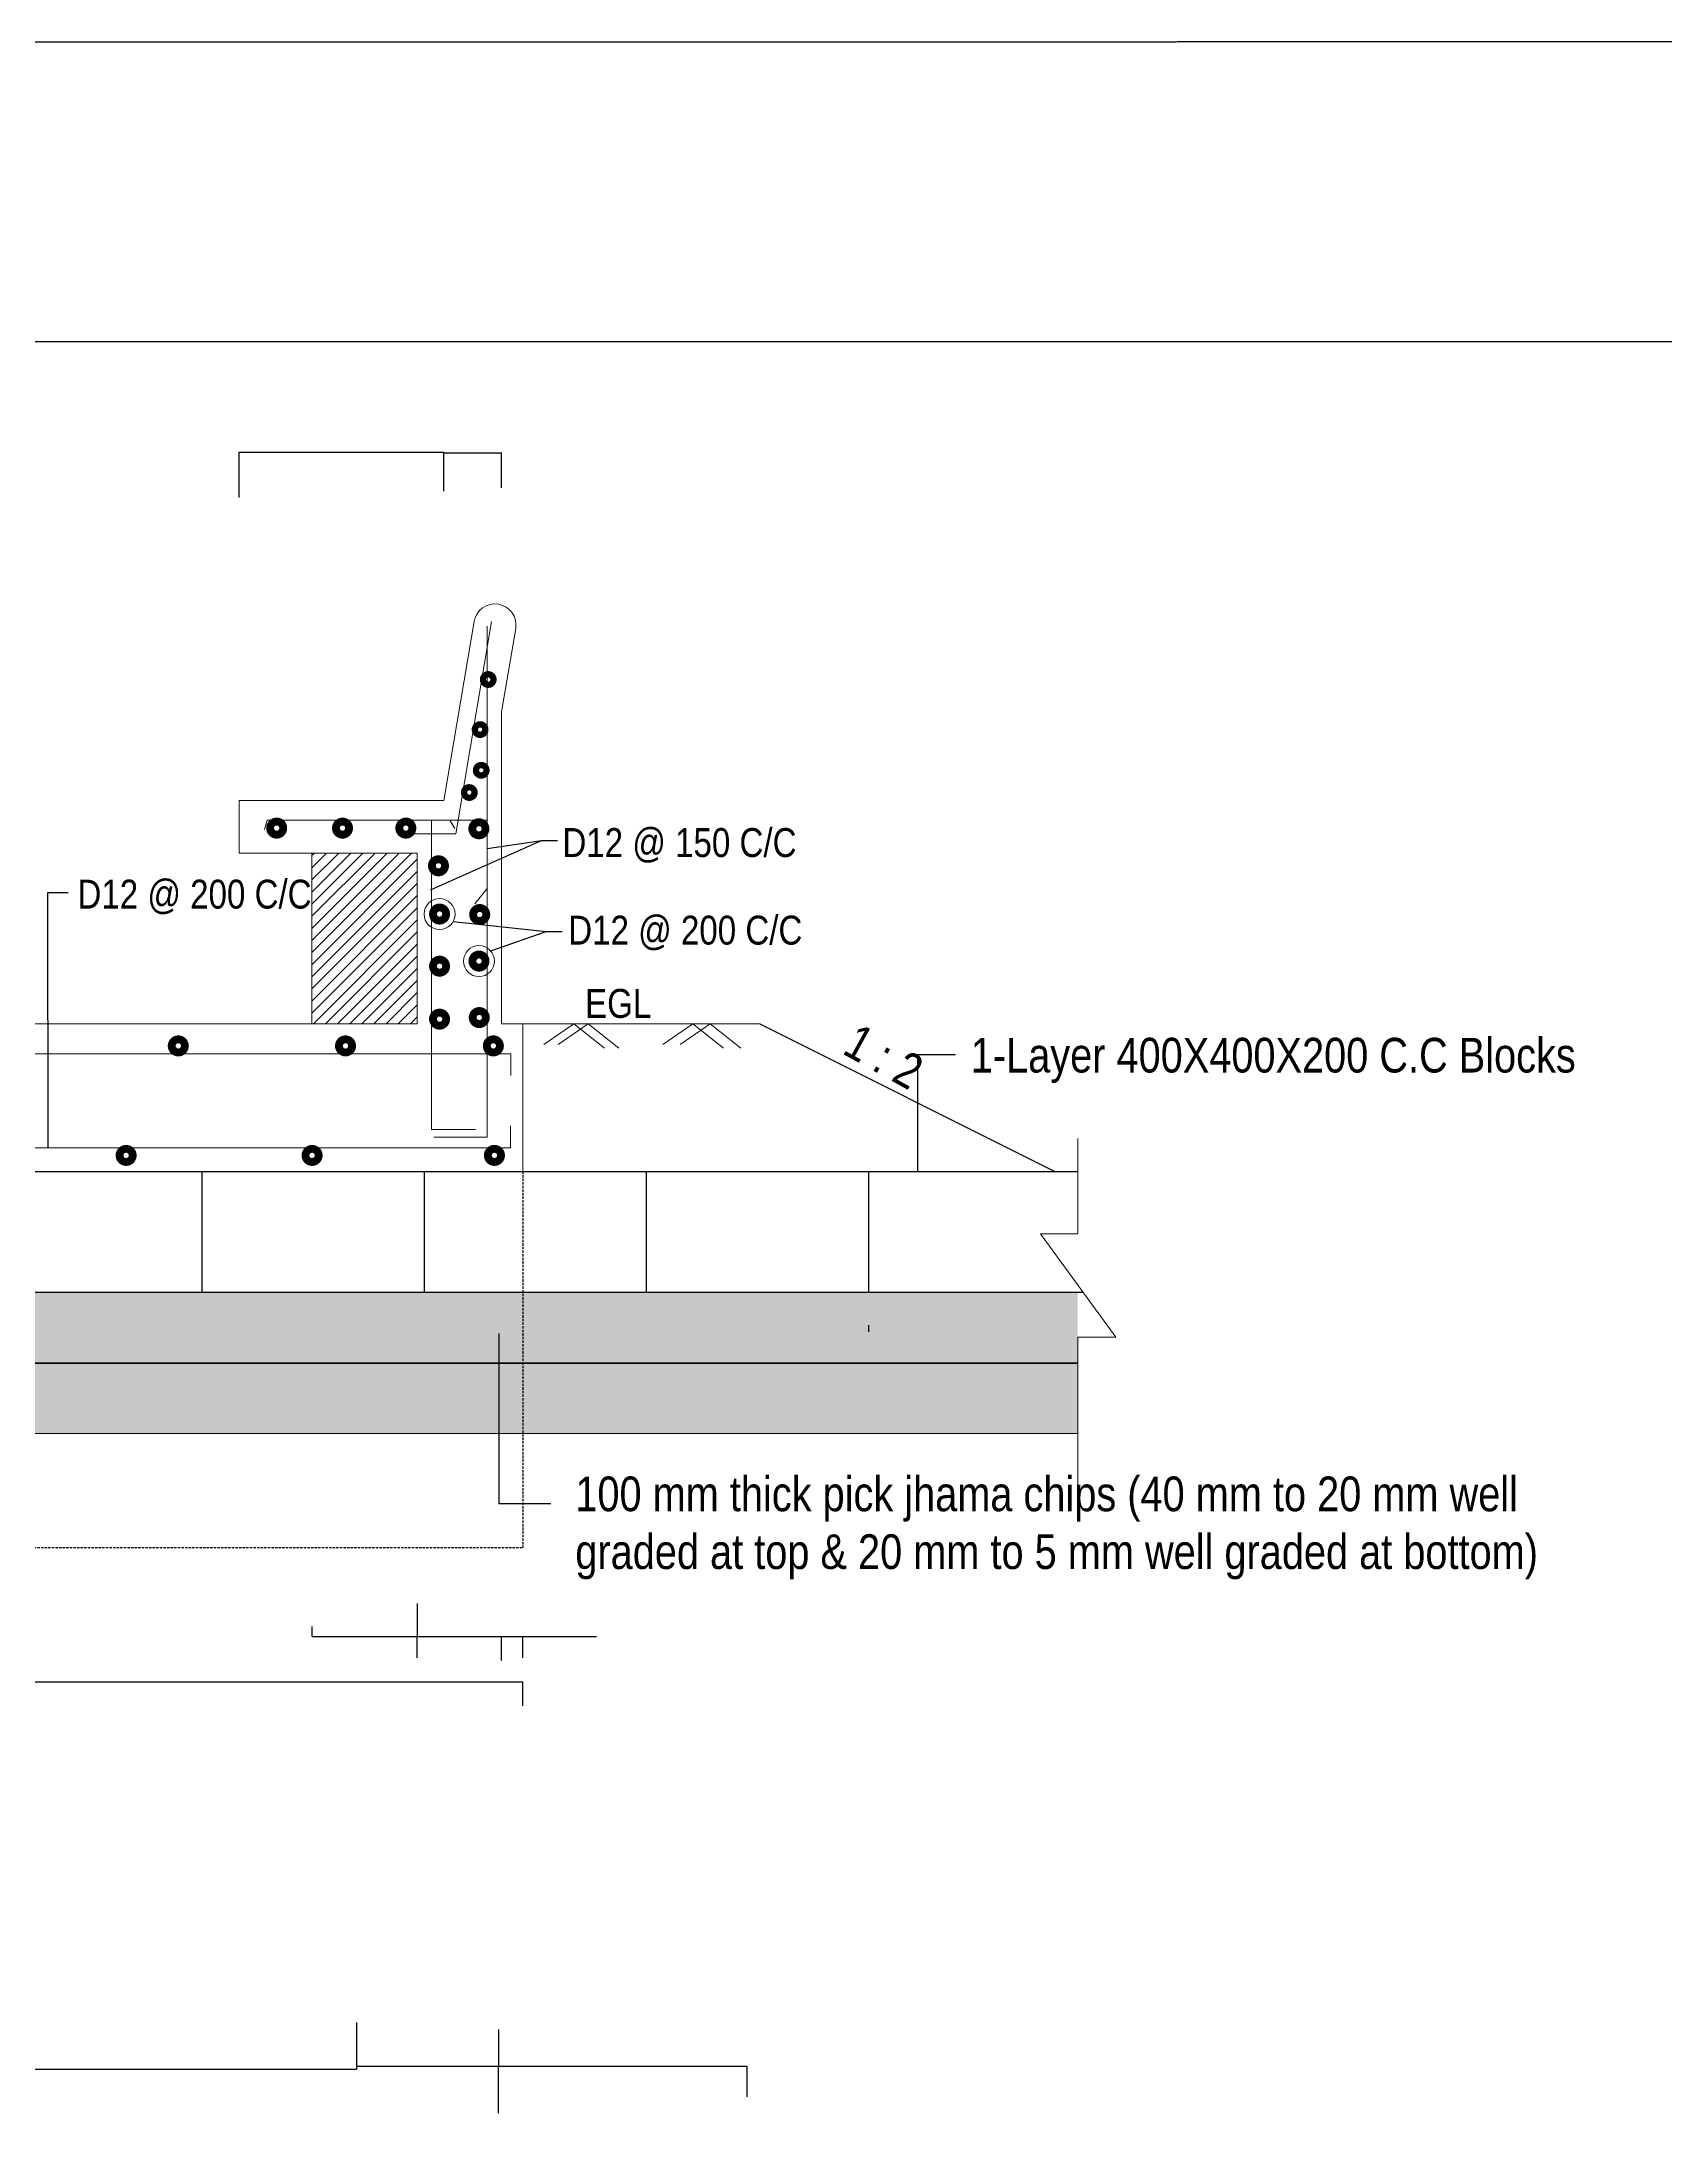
# Model space of a CAD drawing. Header units: inches. Extents: x 89000 to 1304432, y -10828 to 220529.
# Drawn here: x 802147 to 805154, y 81940 to 85803 of the extents above; entities that cross this region are included whole.
import ezdxf

# ---------------------------------------------------------------- set-up
doc = ezdxf.new("R2010")
doc.units = ezdxf.units.IN
doc.header["$LTSCALE"] = 7
doc.header["$MEASUREMENT"] = 0
doc.linetypes.add('DASHEDX2', pattern=[38.1, 25.4, -12.7])
doc.layers.add('Blocks', color=11, linetype='Continuous', lineweight=9)
doc.layers.add('Layer1', color=7, linetype='Continuous', lineweight=13)
doc.styles.get("Standard").update_dxf_attribs({"font": 'arial.ttf'})
doc.styles.add('TIMES', font='ARIALN.TTF')
doc.dimstyles.get("Standard").update_dxf_attribs({"dimtxt": 0.18, "dimasz": 0.18, "dimexe": 0.18, "dimexo": 0.0625, "dimgap": 0.09, "dimtad": 0, "dimtih": 1, "dimtoh": 1, "dimdec": 4, "dimzin": 0, "dimdsep": 46, "dimtxsty": 'Standard', "dimcen": 0.09, "dimadec": 0, "dimazin": 0, "dimtfac": 1, "dimtdec": 4, "dimtofl": 0, "dimtmove": 0, "dimatfit": 3, "dimfxl": 1, "dimtolj": 1, "dimtzin": 0, "dimarcsym": 0})
pattern_1 = [(50, (510092.23, 85940.73), (127.52927, -11.15736), [13.335, -146.685]), (355, (510092.23, 85940.73), (-24.66998, 133.73965), [10.668, -117.348]), (100.451, (510102.86, 85939.8), (102.85975, 122.58168), [11.333, -124.663]), (46.1842, (510092.23, 85976.3), (189.75533, -29.42963), [20.0025, -220.0275]), (96.6356, (510108.05, 85973.84), (166.18296, 173.19789), [16.9995, -186.9945]), (351.184, (510092.23, 85976.3), (166.18322, 173.19758), [16.002, -176.022]), (21, (510110.01, 85967.4), (106.130416, -71.585863), [13.335, -146.685]), (326, (510110.01, 85967.4), (43.26142, 128.931576), [10.668, -117.348]), (71.4514, (510118.86, 85961.44), (149.391544, 57.346), [11.333, -124.663]), (37.5, (510092.234, 85940.733), (2.162022, 59.188527), [0, -115.9256, 0, -119.126, 0, -117.7925]), (7.5, (510092.234, 85940.733), (46.773764, 70.126402), [0, -67.9196, 0, -113.2586, 0, -44.8945]), (327.5, (510052.584, 85940.733), (94.913417, -4.010121), [0, -44.45, 0, -138.684, 0, -184.023]), (317.5, (510034.804, 85940.73), (103.690427, 17.798544), [0, -57.785, 0, -92.1004, 0, -130.683])]
pattern_2 = [(37.5, (510092.234, 85940.733), (-1.280025, 39.153059), [0, -30.8864, 0, -34.544, 0, -33.02]), (7.5, (510092.234, 85940.733), (35.961863, 57.346008), [0, -16.6624, 0, -27.8384, 0, -10.668]), (327.5, (510067.24, 85940.733), (63.2793896, 0.1149748), [0, -10.16, 0, -36.576, 0, -47.752]), (317.5, (510067.24, 85940.733), (61.084516, 17.834346), [0, -5.08, 0, -23.9776, 0, -27.432])]
pattern_3 = [(45, (959705.249, 467722.252), (-11.22532015, 11.22532015), [])]

# ---------------------------------------------------------------- blocks, each defined once
blk = doc.blocks.new('*D281')
at = {"layer": 'Defpoints', "color": 0, "transparency": 16777216}
for p in [(802730, 82119.4), (802992.8, 82119.4), (802992.8, 82051.4)]:
    blk.add_point(p, dxfattribs=at)
at = {"layer": 'Layer1', "color": 0, "lineweight": -2, "transparency": 16777216}
for p, q in [((802730, 82119.3), (802730, 82051.2)), ((802992.8, 82119.3), (802992.8, 82051.2))]:
    blk.add_line(p, q, dxfattribs=at)
at = {"layer": 'Layer1', "color": 7, "lineweight": -2, "transparency": 16777216}
blk.add_line((802730.8, 82051.4), (802992, 82051.4), dxfattribs=at)
at = {"layer": 'Layer1', "color": 7, "transparency": 16777216}
for points in [[(802730.8, 82051.6), (802730.8, 82051.3), (802730, 82051.4)], [(802992, 82051.6), (802992, 82051.3), (802992.8, 82051.4)]]:
    blk.add_solid(points, dxfattribs=at)
at = {"layer": 'Layer1', "color": 0, "lineweight": 30, "transparency": 16777216, "insert": (802861.4, 82052), "char_height": 0.8, "attachment_point": 5}
blk.add_mtext('\\A1;200', dxfattribs=at)
blk = doc.blocks.new('*D282')
at = {"layer": 'Defpoints', "color": 0, "transparency": 16777216}
for p in [(803453.8, 82051.4), (802992.8, 81964.3), (803453.8, 81994.8)]:
    blk.add_point(p, dxfattribs=at)
at = {"layer": 'Layer1', "color": 0, "lineweight": -2, "transparency": 16777216}
for p, q in [((802992.8, 81964.4), (802992.8, 82051.6)), ((803453.8, 81994.9), (803453.8, 82051.6))]:
    blk.add_line(p, q, dxfattribs=at)
at = {"layer": 'Layer1', "color": 7, "lineweight": -2, "transparency": 16777216}
blk.add_line((802993.6, 82051.4), (803453, 82051.4), dxfattribs=at)
at = {"layer": 'Layer1', "color": 7, "transparency": 16777216}
for points in [[(802993.6, 82051.6), (802993.6, 82051.3), (802992.8, 82051.4)], [(803453, 82051.6), (803453, 82051.3), (803453.8, 82051.4)]]:
    blk.add_solid(points, dxfattribs=at)
at = {"layer": 'Layer1', "color": 0, "lineweight": 30, "transparency": 16777216, "insert": (803223.3, 82052), "char_height": 0.8, "attachment_point": 5}
blk.add_mtext('\\A1;400', dxfattribs=at)
blk = doc.blocks.new('*D306')
at = {"layer": 'Defpoints', "color": 0, "transparency": 16777216}
for p in [(802998.8, 85040.6), (802891.9, 85000.7), (802998.8, 84976.1)]:
    blk.add_point(p, dxfattribs=at)
at = {"layer": 'Layer1', "color": 0, "lineweight": -2, "transparency": 16777216}
for p, q in [((802891.9, 85000.8), (802891.9, 85040.8)), ((802998.8, 84976.2), (802998.8, 85040.8))]:
    blk.add_line(p, q, dxfattribs=at)
at = {"layer": 'Layer1', "color": 7, "lineweight": -2, "transparency": 16777216}
blk.add_line((802892.4, 85040.6), (802998.4, 85040.6), dxfattribs=at)
at = {"layer": 'Layer1', "color": 7, "transparency": 16777216}
for points in [[(802892.4, 85040.7), (802892.4, 85040.6), (802891.9, 85040.6)], [(802998.4, 85040.7), (802998.4, 85040.6), (802998.8, 85040.6)]]:
    blk.add_solid(points, dxfattribs=at)
at = {"layer": 'Layer1', "color": 0, "lineweight": 13, "transparency": 16777216, "insert": (802945.4, 85041), "char_height": 0.55, "attachment_point": 5}
blk.add_mtext('\\A1;200', dxfattribs=at)
blk = doc.blocks.new('*D307')
at = {"layer": 'Defpoints', "color": 0, "transparency": 16777216}
for p in [(802891.9, 85041.8), (802512.4, 84958), (802891.9, 84969.7)]:
    blk.add_point(p, dxfattribs=at)
at = {"layer": 'Layer1', "color": 0, "lineweight": -2, "transparency": 16777216}
for p, q in [((802512.4, 84958.1), (802512.4, 85042)), ((802891.9, 84969.7), (802891.9, 85042))]:
    blk.add_line(p, q, dxfattribs=at)
at = {"layer": 'Layer1', "color": 7, "lineweight": -2, "transparency": 16777216}
blk.add_line((802512.8, 85041.8), (802891.5, 85041.8), dxfattribs=at)
at = {"layer": 'Layer1', "color": 7, "transparency": 16777216}
for points in [[(802512.8, 85041.9), (802512.8, 85041.7), (802512.4, 85041.8)], [(802891.5, 85041.9), (802891.5, 85041.7), (802891.9, 85041.8)]]:
    blk.add_solid(points, dxfattribs=at)
at = {"layer": 'Layer1', "color": 0, "lineweight": 13, "transparency": 16777216, "insert": (802702.1, 85042.2), "char_height": 0.55, "attachment_point": 5}
blk.add_mtext('\\A1;450', dxfattribs=at)
blk = doc.blocks.new('*D308')
at = {"layer": 'Defpoints', "color": 0, "transparency": 16777216}
for p in [(803037.9, 82847.9), (802998.8, 82807.3), (803037.9, 82808)]:
    blk.add_point(p, dxfattribs=at)
at = {"layer": 'Layer1', "color": 0, "lineweight": -2, "transparency": 16777216}
for p, q in [((802998.8, 82807.4), (802998.8, 82848.1)), ((803037.9, 82808), (803037.9, 82848.1))]:
    blk.add_line(p, q, dxfattribs=at)
at = {"layer": 'Layer1', "color": 7, "lineweight": -2, "transparency": 16777216}
for p, q in [((802999.3, 82847.9), (803037.4, 82847.9)), ((803037.9, 82847.9), (803174.6, 82847.9))]:
    blk.add_line(p, q, dxfattribs=at)
at = {"layer": 'Layer1', "color": 7, "transparency": 16777216}
for points in [[(802999.3, 82848), (802999.3, 82847.8), (802998.8, 82847.9)], [(803037.4, 82848), (803037.4, 82847.8), (803037.9, 82847.9)]]:
    blk.add_solid(points, dxfattribs=at)
at = {"layer": 'Layer1', "color": 0, "lineweight": 13, "transparency": 16777216, "insert": (803174.1, 82848.3), "char_height": 0.55, "attachment_point": 5}
blk.add_mtext('\\A1;50', dxfattribs=at)
blk = doc.blocks.new('*D309')
at = {"layer": 'Defpoints', "color": 0, "transparency": 16777216}
for p in [(802998.8, 82847.9), (802842.6, 82808), (802998.8, 82803.4)]:
    blk.add_point(p, dxfattribs=at)
at = {"layer": 'Layer1', "color": 0, "lineweight": -2, "transparency": 16777216}
for p, q in [((802842.6, 82808), (802842.6, 82848.1)), ((802998.8, 82803.5), (802998.8, 82848.1))]:
    blk.add_line(p, q, dxfattribs=at)
at = {"layer": 'Layer1', "color": 7, "lineweight": -2, "transparency": 16777216}
blk.add_line((802843, 82847.9), (802998.4, 82847.9), dxfattribs=at)
at = {"layer": 'Layer1', "color": 7, "transparency": 16777216}
for points in [[(802843, 82848), (802843, 82847.8), (802842.6, 82847.9)], [(802998.4, 82848), (802998.4, 82847.8), (802998.8, 82847.9)]]:
    blk.add_solid(points, dxfattribs=at)
at = {"layer": 'Layer1', "color": 0, "lineweight": 13, "transparency": 16777216, "insert": (802920.7, 82848.3), "char_height": 0.55, "attachment_point": 5}
blk.add_mtext('\\A1;200', dxfattribs=at)
blk = doc.blocks.new('*D310')
at = {"layer": 'Defpoints', "color": 0, "transparency": 16777216}
for p in [(802842.6, 82908.7), (802647.3, 82866.5), (802842.6, 82847.9)]:
    blk.add_point(p, dxfattribs=at)
at = {"layer": 'Layer1', "color": 0, "lineweight": -2, "transparency": 16777216}
for p, q in [((802842.6, 82908.6), (802842.6, 82847.7)), ((802647.3, 82866.5), (802647.3, 82847.7))]:
    blk.add_line(p, q, dxfattribs=at)
at = {"layer": 'Layer1', "color": 7, "lineweight": -2, "transparency": 16777216}
blk.add_line((802647.7, 82847.9), (802842.1, 82847.9), dxfattribs=at)
at = {"layer": 'Layer1', "color": 7, "transparency": 16777216}
for points in [[(802647.7, 82848), (802647.7, 82847.8), (802647.3, 82847.9)], [(802842.1, 82848), (802842.1, 82847.8), (802842.6, 82847.9)]]:
    blk.add_solid(points, dxfattribs=at)
at = {"layer": 'Layer1', "color": 0, "lineweight": 13, "transparency": 16777216, "insert": (802744.9, 82848.3), "char_height": 0.55, "attachment_point": 5}
blk.add_mtext('\\A1;250', dxfattribs=at)
blk = doc.blocks.new('*D311')
at = {"color": 0, "lineweight": -2, "ltscale": 0.5, "transparency": 16777216}
for p, q in [((798694.3, 85802.3), (798694.3, 85802.6)), ((798694.5, 85802.4), (804248.6, 85802.4)), ((809804.1, 85802.4), (804250, 85802.4)), ((809804.2, 85802.3), (809804.2, 85802.6))]:
    blk.add_line(p, q, dxfattribs=at)
at = {"color": 0, "linetype": 'Continuous', "ltscale": 0.5, "transparency": 16777216}
for points in [[(798694.5, 85802.4), (798694.5, 85802.4), (798694.3, 85802.4)], [(809804.1, 85802.4), (809804.1, 85802.4), (809804.2, 85802.4)]]:
    blk.add_solid(points, dxfattribs=at)
at = {"layer": 'Defpoints', "color": 0, "linetype": 'Continuous', "ltscale": 0.5, "transparency": 16777216}
for p in [(809804.2, 85802.4), (798694.3, 85246.8), (809804.2, 85246.8)]:
    blk.add_point(p, dxfattribs=at)
at = {"color": 0, "linetype": 'Continuous', "lineweight": -3, "ltscale": 0.5, "transparency": 16777216, "insert": (804249.3, 85802.4), "char_height": 0.18, "attachment_point": 5}
blk.add_mtext('\\A1;11109.9080', dxfattribs=at)
blk = doc.blocks.new('*D317')
at = {"layer": 'Defpoints', "color": 0, "transparency": 16777216}
for p in [(800364.8, 82165.5), (802730, 82132.6), (802730, 82045.8)]:
    blk.add_point(p, dxfattribs=at)
at = {"layer": 'Layer1', "color": 0, "lineweight": -2, "transparency": 16777216}
for p, q in [((800364.8, 82165.4), (800364.8, 82045.6)), ((802730, 82132.5), (802730, 82045.6))]:
    blk.add_line(p, q, dxfattribs=at)
at = {"layer": 'Layer1', "color": 7, "lineweight": -2, "transparency": 16777216}
blk.add_line((800365.6, 82045.8), (802729.2, 82045.8), dxfattribs=at)
at = {"layer": 'Layer1', "color": 7, "transparency": 16777216}
for points in [[(800365.6, 82045.9), (800365.6, 82045.7), (800364.8, 82045.8)], [(802729.2, 82045.9), (802729.2, 82045.7), (802730, 82045.8)]]:
    blk.add_solid(points, dxfattribs=at)
at = {"layer": 'Layer1', "color": 0, "lineweight": 30, "transparency": 16777216, "insert": (801547.4, 82046.4), "char_height": 0.8, "attachment_point": 5}
blk.add_mtext('\\A1;5000', dxfattribs=at)
blk = doc.blocks.new('*D318')
at = {"layer": 'Defpoints', "color": 0, "transparency": 16777216}
for p in [(802730, 82119.4), (802992.8, 82119.4), (802992.8, 82051.4)]:
    blk.add_point(p, dxfattribs=at)
at = {"layer": 'Layer1', "color": 0, "lineweight": -2, "transparency": 16777216}
for p, q in [((802730, 82119.3), (802730, 82051.2)), ((802992.8, 82119.3), (802992.8, 82051.2))]:
    blk.add_line(p, q, dxfattribs=at)
at = {"layer": 'Layer1', "color": 7, "lineweight": -2, "transparency": 16777216}
blk.add_line((802730.8, 82051.4), (802992, 82051.4), dxfattribs=at)
at = {"layer": 'Layer1', "color": 7, "transparency": 16777216}
for points in [[(802730.8, 82051.6), (802730.8, 82051.3), (802730, 82051.4)], [(802992, 82051.6), (802992, 82051.3), (802992.8, 82051.4)]]:
    blk.add_solid(points, dxfattribs=at)
at = {"layer": 'Layer1', "color": 0, "lineweight": 30, "transparency": 16777216, "insert": (802861.4, 82052), "char_height": 0.8, "attachment_point": 5}
blk.add_mtext('\\A1;200', dxfattribs=at)
blk = doc.blocks.new('*D319')
at = {"layer": 'Defpoints', "color": 0, "transparency": 16777216}
for p in [(803453.8, 82051.4), (802992.8, 81964.3), (803453.8, 81994.8)]:
    blk.add_point(p, dxfattribs=at)
at = {"layer": 'Layer1', "color": 0, "lineweight": -2, "transparency": 16777216}
for p, q in [((802992.8, 81964.4), (802992.8, 82051.6)), ((803453.8, 81994.9), (803453.8, 82051.6))]:
    blk.add_line(p, q, dxfattribs=at)
at = {"layer": 'Layer1', "color": 7, "lineweight": -2, "transparency": 16777216}
blk.add_line((802993.6, 82051.4), (803453, 82051.4), dxfattribs=at)
at = {"layer": 'Layer1', "color": 7, "transparency": 16777216}
for points in [[(802993.6, 82051.6), (802993.6, 82051.3), (802992.8, 82051.4)], [(803453, 82051.6), (803453, 82051.3), (803453.8, 82051.4)]]:
    blk.add_solid(points, dxfattribs=at)
at = {"layer": 'Layer1', "color": 0, "lineweight": 30, "transparency": 16777216, "insert": (803223.3, 82052), "char_height": 0.8, "attachment_point": 5}
blk.add_mtext('\\A1;400', dxfattribs=at)
blk = doc.blocks.new('*D342')
at = {"layer": 'Defpoints', "color": 0, "transparency": 16777216}
for p in [(803037.9, 82763.8), (800225.4, 82723.9), (803037.9, 82719.3)]:
    blk.add_point(p, dxfattribs=at)
at = {"layer": 'Layer1', "color": 0, "lineweight": -2, "transparency": 16777216}
for p, q in [((800225.4, 82723.9), (800225.4, 82763.9)), ((803037.9, 82719.4), (803037.9, 82763.9))]:
    blk.add_line(p, q, dxfattribs=at)
at = {"layer": 'Layer1', "color": 7, "lineweight": -2, "transparency": 16777216}
blk.add_line((800225.8, 82763.8), (803037.4, 82763.8), dxfattribs=at)
at = {"layer": 'Layer1', "color": 7, "transparency": 16777216}
for points in [[(800225.8, 82763.8), (800225.8, 82763.7), (800225.4, 82763.8)], [(803037.4, 82763.8), (803037.4, 82763.7), (803037.9, 82763.8)]]:
    blk.add_solid(points, dxfattribs=at)
at = {"layer": 'Layer1', "color": 0, "lineweight": 13, "transparency": 16777216, "insert": (801631.6, 82764.1), "char_height": 0.55, "attachment_point": 5}
blk.add_mtext('\\A1;6800', dxfattribs=at)
blk = doc.blocks.new('*D345')
at = {"layer": 'Defpoints', "color": 0, "transparency": 16777216}
for p in [(802998.8, 85040.6), (802891.9, 85000.7), (802998.8, 84976.1)]:
    blk.add_point(p, dxfattribs=at)
at = {"layer": 'Layer1', "color": 0, "lineweight": -2, "transparency": 16777216}
for p, q in [((802891.9, 85000.8), (802891.9, 85040.8)), ((802998.8, 84976.2), (802998.8, 85040.8))]:
    blk.add_line(p, q, dxfattribs=at)
at = {"layer": 'Layer1', "color": 7, "lineweight": -2, "transparency": 16777216}
blk.add_line((802892.4, 85040.6), (802998.4, 85040.6), dxfattribs=at)
at = {"layer": 'Layer1', "color": 7, "transparency": 16777216}
for points in [[(802892.4, 85040.7), (802892.4, 85040.6), (802891.9, 85040.6)], [(802998.4, 85040.7), (802998.4, 85040.6), (802998.8, 85040.6)]]:
    blk.add_solid(points, dxfattribs=at)
at = {"layer": 'Layer1', "color": 0, "lineweight": 13, "transparency": 16777216, "insert": (802945.4, 85041), "char_height": 0.55, "attachment_point": 5}
blk.add_mtext('\\A1;200', dxfattribs=at)
blk = doc.blocks.new('*D346')
at = {"layer": 'Defpoints', "color": 0, "transparency": 16777216}
for p in [(802891.9, 85041.8), (802512.4, 84958), (802891.9, 84969.7)]:
    blk.add_point(p, dxfattribs=at)
at = {"layer": 'Layer1', "color": 0, "lineweight": -2, "transparency": 16777216}
for p, q in [((802512.4, 84958.1), (802512.4, 85042)), ((802891.9, 84969.7), (802891.9, 85042))]:
    blk.add_line(p, q, dxfattribs=at)
at = {"layer": 'Layer1', "color": 7, "lineweight": -2, "transparency": 16777216}
blk.add_line((802512.8, 85041.8), (802891.5, 85041.8), dxfattribs=at)
at = {"layer": 'Layer1', "color": 7, "transparency": 16777216}
for points in [[(802512.8, 85041.9), (802512.8, 85041.7), (802512.4, 85041.8)], [(802891.5, 85041.9), (802891.5, 85041.7), (802891.9, 85041.8)]]:
    blk.add_solid(points, dxfattribs=at)
at = {"layer": 'Layer1', "color": 0, "lineweight": 13, "transparency": 16777216, "insert": (802702.1, 85042.2), "char_height": 0.55, "attachment_point": 5}
blk.add_mtext('\\A1;450', dxfattribs=at)
blk = doc.blocks.new('*D347')
at = {"layer": 'Defpoints', "color": 0, "transparency": 16777216}
for p in [(803037.9, 82847.9), (802998.8, 82807.3), (803037.9, 82808)]:
    blk.add_point(p, dxfattribs=at)
at = {"layer": 'Layer1', "color": 0, "lineweight": -2, "transparency": 16777216}
for p, q in [((802998.8, 82807.4), (802998.8, 82848.1)), ((803037.9, 82808), (803037.9, 82848.1))]:
    blk.add_line(p, q, dxfattribs=at)
at = {"layer": 'Layer1', "color": 7, "lineweight": -2, "transparency": 16777216}
for p, q in [((802999.3, 82847.9), (803037.4, 82847.9)), ((803037.9, 82847.9), (803174.6, 82847.9))]:
    blk.add_line(p, q, dxfattribs=at)
at = {"layer": 'Layer1', "color": 7, "transparency": 16777216}
for points in [[(802999.3, 82848), (802999.3, 82847.8), (802998.8, 82847.9)], [(803037.4, 82848), (803037.4, 82847.8), (803037.9, 82847.9)]]:
    blk.add_solid(points, dxfattribs=at)
at = {"layer": 'Layer1', "color": 0, "lineweight": 13, "transparency": 16777216, "insert": (803174.1, 82848.3), "char_height": 0.55, "attachment_point": 5}
blk.add_mtext('\\A1;50', dxfattribs=at)
blk = doc.blocks.new('*D348')
at = {"layer": 'Defpoints', "color": 0, "transparency": 16777216}
for p in [(802998.8, 82847.9), (802842.6, 82808), (802998.8, 82803.4)]:
    blk.add_point(p, dxfattribs=at)
at = {"layer": 'Layer1', "color": 0, "lineweight": -2, "transparency": 16777216}
for p, q in [((802842.6, 82808), (802842.6, 82848.1)), ((802998.8, 82803.5), (802998.8, 82848.1))]:
    blk.add_line(p, q, dxfattribs=at)
at = {"layer": 'Layer1', "color": 7, "lineweight": -2, "transparency": 16777216}
blk.add_line((802843, 82847.9), (802998.4, 82847.9), dxfattribs=at)
at = {"layer": 'Layer1', "color": 7, "transparency": 16777216}
for points in [[(802843, 82848), (802843, 82847.8), (802842.6, 82847.9)], [(802998.4, 82848), (802998.4, 82847.8), (802998.8, 82847.9)]]:
    blk.add_solid(points, dxfattribs=at)
at = {"layer": 'Layer1', "color": 0, "lineweight": 13, "transparency": 16777216, "insert": (802920.7, 82848.3), "char_height": 0.55, "attachment_point": 5}
blk.add_mtext('\\A1;200', dxfattribs=at)
blk = doc.blocks.new('*D349')
at = {"layer": 'Defpoints', "color": 0, "transparency": 16777216}
for p in [(802842.6, 82908.7), (802647.3, 82866.5), (802842.6, 82847.9)]:
    blk.add_point(p, dxfattribs=at)
at = {"layer": 'Layer1', "color": 0, "lineweight": -2, "transparency": 16777216}
for p, q in [((802842.6, 82908.6), (802842.6, 82847.7)), ((802647.3, 82866.5), (802647.3, 82847.7))]:
    blk.add_line(p, q, dxfattribs=at)
at = {"layer": 'Layer1', "color": 7, "lineweight": -2, "transparency": 16777216}
blk.add_line((802647.7, 82847.9), (802842.1, 82847.9), dxfattribs=at)
at = {"layer": 'Layer1', "color": 7, "transparency": 16777216}
for points in [[(802647.7, 82848), (802647.7, 82847.8), (802647.3, 82847.9)], [(802842.1, 82848), (802842.1, 82847.8), (802842.6, 82847.9)]]:
    blk.add_solid(points, dxfattribs=at)
at = {"layer": 'Layer1', "color": 0, "lineweight": 13, "transparency": 16777216, "insert": (802744.9, 82848.3), "char_height": 0.55, "attachment_point": 5}
blk.add_mtext('\\A1;250', dxfattribs=at)
blk = doc.blocks.new('*D350')
at = {"color": 0, "lineweight": -2, "ltscale": 0.5, "transparency": 16777216}
for p, q in [((798694.3, 85802.3), (798694.3, 85802.6)), ((798694.5, 85802.4), (804248.6, 85802.4)), ((809804.1, 85802.4), (804250, 85802.4)), ((809804.2, 85802.3), (809804.2, 85802.6))]:
    blk.add_line(p, q, dxfattribs=at)
at = {"color": 0, "linetype": 'Continuous', "ltscale": 0.5, "transparency": 16777216}
for points in [[(798694.5, 85802.4), (798694.5, 85802.4), (798694.3, 85802.4)], [(809804.1, 85802.4), (809804.1, 85802.4), (809804.2, 85802.4)]]:
    blk.add_solid(points, dxfattribs=at)
at = {"layer": 'Defpoints', "color": 0, "linetype": 'Continuous', "ltscale": 0.5, "transparency": 16777216}
for p in [(809804.2, 85802.4), (798694.3, 85246.8), (809804.2, 85246.8)]:
    blk.add_point(p, dxfattribs=at)
at = {"color": 0, "linetype": 'Continuous', "lineweight": -3, "ltscale": 0.5, "transparency": 16777216, "insert": (804249.3, 85802.4), "char_height": 0.18, "attachment_point": 5}
blk.add_mtext('\\A1;11109.9080', dxfattribs=at)

msp = doc.modelspace()

# ---------------------------------------------------------------- hatches: boundary and pattern name
at = {"layer": 'Blocks', "lineweight": 9, "ltscale": 0.05}
h = msp.add_hatch(dxfattribs=at)
h.set_pattern_fill('AR-CONC', color=0, scale=0.7, style=0)
h.set_pattern_definition(pattern_1)
h.paths.add_polyline_path([(804066.09842, 83484.77339), (799241.6888, 83484.77339), (799241.6888, 83354.27339), (804066.09842, 83354.27339)])
h = msp.add_hatch(dxfattribs=at)
h.set_pattern_fill('AR-CONC', color=0, scale=0.7, style=0)
h.set_pattern_definition(pattern_1)
h.paths.add_polyline_path([(804066.09842, 83484.77339), (799241.6888, 83484.77339), (799241.6888, 83354.27339), (804066.09842, 83354.27339)])
h = msp.add_hatch(dxfattribs=at)
h.set_pattern_fill('AR-SAND', color=0, scale=0.8, style=0)
h.set_pattern_definition(pattern_2)
h.paths.add_polyline_path([(804066.09842, 83354.27339), (800488.54595, 83354.27339), (800488.54595, 83223.77339), (804066.09842, 83223.77339)])
h = msp.add_hatch(dxfattribs=at)
h.set_pattern_fill('AR-SAND', color=0, scale=0.8, style=0)
h.set_pattern_definition(pattern_2)
h.paths.add_polyline_path([(804066.09842, 83354.27339), (800488.54595, 83354.27339), (800488.54595, 83223.77339), (804066.09842, 83223.77339)])
at = {"layer": 'Layer1', "lineweight": 5}
h = msp.add_hatch(dxfattribs=at)
h.set_pattern_fill('LINE', scale=5, angle=45, style=0)
h.set_pattern_definition(pattern_3)
h.paths.add_polyline_path([(802647.27242, 83982.96795), (802842.58492, 83982.96795), (802842.58492, 84299.29851), (802647.27242, 84299.29851)])
h = msp.add_hatch(dxfattribs=at)
h.set_pattern_fill('LINE', scale=5, angle=45, style=0)
h.set_pattern_definition(pattern_3)
h.paths.add_polyline_path([(802647.27242, 83982.96795), (802842.58492, 83982.96795), (802842.58492, 84299.29851), (802647.27242, 84299.29851)])

# ---------------------------------------------------------------- linework, layer by layer
at = {"color": 0, "linetype": 'Continuous', "lineweight": -3, "ltscale": 0.5}
for p, q in [((804023.07998, 83709.53045), (803476.20498, 83982.96795)), ((799241.6888, 83709.53045), (804066.09842, 83709.53045)), ((799241.6888, 83709.53045), (804066.09842, 83709.53045)), ((802443.64328, 83709.53045), (802443.64328, 83485.80336)), ((802443.64328, 83709.53045), (802443.64328, 83485.80336)), ((802855.16005, 83709.53045), (802855.16005, 83485.80336)), ((802855.16005, 83709.53045), (802855.16005, 83485.80336)), ((803266.67683, 83709.53045), (803266.67683, 83485.80336)), ((803266.67683, 83709.53045), (803266.67683, 83485.80336)), ((803678.19361, 83709.53045), (803678.19361, 83485.80336)), ((803678.19361, 83709.53045), (803678.19361, 83485.80336)), ((799241.6888, 83485.80336), (804075.3047, 83485.80336)), ((799241.6888, 83485.80336), (804075.3047, 83485.80336)), ((803678.19361, 83424.5198), (803678.19361, 83412.22813))]:
    msp.add_line(p, q, dxfattribs=at)
at = {"layer": 'Blocks', "color": 0, "linetype": 'ByBlock', "lineweight": 13, "ltscale": 0.5}
for p, q in [((802971.81876, 84719.56953), (802971.81876, 83772.788)), ((802971.81876, 84719.56953), (802971.81876, 83772.788)), ((802512.36447, 84299.29851), (802512.36447, 84396.50078)), ((802512.36447, 84299.29851), (802512.36447, 84396.50078)), ((802564.71159, 84359.93779), (802559.74195, 84342.88536)), ((802564.71159, 84359.93779), (802559.74195, 84342.88536)), ((802564.71159, 84359.93779), (802971.81876, 84359.93779)), ((802564.71159, 84359.93779), (802971.81876, 84359.93779)), ((802868.91424, 84359.93779), (802868.91424, 83787.12858)), ((802868.91424, 84359.93779), (802868.91424, 83787.12858)), ((802902.79949, 84359.93779), (802911.83148, 84344.92571)), ((802902.79949, 84359.93779), (802911.83148, 84344.92571)), ((802812.7384, 84334.66018), (802913.93302, 84334.66018)), ((802812.7384, 84334.66018), (802913.93302, 84334.66018)), ((802512.36447, 84299.29851), (802842.58492, 84299.29851)), ((802512.36447, 84299.29851), (802842.58492, 84299.29851)), ((802971.81876, 84233.85379), (802949.18782, 84205.20062)), ((802971.81876, 84233.85379), (802949.18782, 84205.20062)), ((803037.89742, 83982.96795), (803476.20498, 83982.96795)), ((803037.89742, 83982.96795), (803476.20498, 83982.96795)), ((803016.0986, 83927.46503), (803016.0986, 83886.9315)), ((803016.0986, 83927.46503), (803016.0986, 83886.9315)), ((802868.91424, 83787.12858), (802950.2582, 83787.12858)), ((802868.91424, 83787.12858), (802950.2582, 83787.12858)), ((803015.36462, 83753.11823), (803015.36462, 83793.80707)), ((803015.36462, 83753.11823), (803015.36462, 83793.80707)), ((802971.81876, 83772.788), (802873.07854, 83772.788)), ((802971.81876, 83772.788), (802873.07854, 83772.788))]:
    msp.add_line(p, q, dxfattribs=at)
at = {"layer": 'Blocks', "color": 0, "lineweight": 40, "ltscale": 0.05}
msp.add_line((804066.09842, 83354.27339), (799241.6888, 83354.27339), dxfattribs=at)
msp.add_line((804066.09842, 83354.27339), (799241.6888, 83354.27339), dxfattribs=at)
at = {"layer": 'Blocks', "color": 0, "lineweight": 13, "ltscale": 0.05}
msp.add_line((804066.09842, 83223.77339), (799241.6888, 83223.77339), dxfattribs=at)
msp.add_line((804066.09842, 83223.77339), (799241.6888, 83223.77339), dxfattribs=at)
at = {"layer": 'Blocks', "color": 0, "linetype": 'ByBlock', "lineweight": 13, "ltscale": 0.5}
for points in [[(803076.85044, 83944.34546), (803132.40838, 83982.96795), (803189.08257, 83937.68634)], [(803076.85044, 83944.34546), (803132.40838, 83982.96795), (803189.08257, 83937.68634)], [(803103.40102, 83944.34546), (803158.95896, 83982.96795), (803215.63315, 83937.68634)], [(803103.40102, 83944.34546), (803158.95896, 83982.96795), (803215.63315, 83937.68634)], [(803297.63463, 83944.34546), (803353.19257, 83982.96795), (803409.86677, 83937.68634)], [(803297.63463, 83944.34546), (803353.19257, 83982.96795), (803409.86677, 83937.68634)], [(803329.77668, 83944.34546), (803385.33462, 83982.96795), (803442.00882, 83937.68634)], [(803329.77668, 83944.34546), (803385.33462, 83982.96795), (803442.00882, 83937.68634)]]:
    msp.add_lwpolyline(points, dxfattribs=at)
at = {"layer": 'Blocks', "color": 0, "lineweight": 13, "ltscale": 0.05}
msp.add_lwpolyline([(804066.09842, 83770.58244), (804066.09842, 83593.56515), (803996.84397, 83593.56515), (804136.19153, 83402.17844), (804066.09842, 83402.17844), (804066.09842, 83123.75632)], dxfattribs=at)
msp.add_lwpolyline([(804066.09842, 83770.58244), (804066.09842, 83593.56515), (803996.84397, 83593.56515), (804136.19153, 83402.17844), (804066.09842, 83402.17844), (804066.09842, 83123.75632)], dxfattribs=at)
at = {"layer": 'Blocks', "color": 0, "linetype": 'ByBlock', "lineweight": 13, "ltscale": 0.5}
for centre in [(802883.82163, 84186.28409), (802883.82163, 84186.28409), (802956.8421, 84099.1645), (802956.8421, 84099.1645)]:
    msp.add_circle(centre, 28.73121, dxfattribs=at)
at = {"layer": 'Layer1', "color": 7, "lineweight": 13}
for p, q in [((802891.92279, 84396.50078), (802947.78626, 84728.28908)), ((802891.92279, 84396.50078), (802947.78626, 84728.28908)), ((802913.93302, 84334.66018), (802980.20865, 84728.28908)), ((802913.93302, 84334.66018), (802980.20865, 84728.28908)), ((802998.83492, 84560.94432), (803024.82689, 84715.31769)), ((802998.83492, 84560.94432), (803024.82689, 84715.31769)), ((802998.83492, 83982.96795), (802998.83492, 84560.94432)), ((802998.83492, 83982.96795), (802998.83492, 84560.94432)), ((802891.92279, 84396.50078), (802512.36447, 84396.50078)), ((802891.92279, 84396.50078), (802512.36447, 84396.50078)), ((802891.92279, 84396.50078), (802540.59828, 84396.50078)), ((802891.92279, 84396.50078), (802540.59828, 84396.50078)), ((802647.27242, 83982.96795), (802647.27242, 84299.29851)), ((802647.27242, 83982.96795), (802647.27242, 84299.29851)), ((802842.58492, 83982.96795), (802842.58492, 84299.29851)), ((802842.58492, 83982.96795), (802842.58492, 84299.29851)), ((800420.70992, 83982.96795), (802842.58492, 83982.96795)), ((800420.70992, 83982.96795), (802842.58492, 83982.96795)), ((802998.83492, 83982.96795), (803037.89742, 83982.96795)), ((802998.83492, 83982.96795), (803037.89742, 83982.96795)), ((803037.89742, 83709.53045), (803037.89742, 83982.96795)), ((803037.89742, 83709.53045), (803037.89742, 83982.96795)), ((800244.36906, 83927.46503), (803016.0986, 83927.46503)), ((800244.36906, 83927.46503), (803016.0986, 83927.46503)), ((800243.62489, 83753.11823), (803015.36462, 83753.11823)), ((800243.62489, 83753.11823), (803015.36462, 83753.11823)), ((800225.39742, 83709.53045), (803037.89742, 83709.53045)), ((800225.39742, 83709.53045), (803037.89742, 83709.53045))]:
    msp.add_line(p, q, dxfattribs=at)
at = {"layer": 'Layer1', "color": 7, "linetype": 'DASHEDX2', "lineweight": 30, "ltscale": 0.025}
for p in [(803037.89742, 83709.53045), (803037.89742, 83709.53045), (800225.39742, 83012.71258), (800225.39742, 83012.71258)]:
    msp.add_line(p, (803037.89742, 83012.71258), dxfattribs=at)
at = {"layer": 'Layer1', "color": 7, "lineweight": 30}
msp.add_lwpolyline([(807440.0259, 77510.64137), (798694.33203, 77510.64137), (798694.33203, 85246.81594), (809804.24005, 85246.81594), (809804.24005, 79158.32243), (809804.24005, 77762.86438), (809804.24005, 77510.64137)], close=True, dxfattribs=at)
msp.add_lwpolyline([(807440.0259, 77510.64137), (798694.33203, 77510.64137), (798694.33203, 85246.81594), (809804.24005, 85246.81594), (809804.24005, 79158.32243), (809804.24005, 77762.86438), (809804.24005, 77510.64137)], close=True, dxfattribs=at)
at = {"layer": 'Layer1', "color": 7, "lineweight": 13}
for points, const_width in [([(802968.11423, 84620.80096, 1), (802979.79227, 84620.80096, 1)], 19.4634), ([(802968.11423, 84620.80096, 1), (802979.79227, 84620.80096, 1)], 19.4634), ([(802953.05243, 84528.0252, 1), (802964.73047, 84528.0252, 1)], 19.4634), ([(802953.05243, 84528.0252, 1), (802964.73047, 84528.0252, 1)], 19.4634), ([(802955.15136, 84452.64034, 1), (802966.8294, 84452.64034, 1)], 19.4634), ([(802955.15136, 84452.64034, 1), (802966.8294, 84452.64034, 1)], 19.4634), ([(802933.04958, 84411.43879, 1), (802944.72762, 84411.43879, 1)], 19.4634), ([(802933.04958, 84411.43879, 1), (802944.72762, 84411.43879, 1)], 19.4634), ([(802574.78718, 84345.48508, 1), (802589.38473, 84345.48508, 1)], 24.32925), ([(802574.78718, 84345.48508, 1), (802589.38473, 84345.48508, 1)], 24.32925), ([(802696.71392, 84345.48508, 1), (802711.31147, 84345.48508, 1)], 24.32925), ([(802696.71392, 84345.48508, 1), (802711.31147, 84345.48508, 1)], 24.32925), ([(802814.05841, 84345.48508, 1), (802828.65596, 84345.48508, 1)], 24.32925), ([(802814.05841, 84345.48508, 1), (802828.65596, 84345.48508, 1)], 24.32925), ([(802949.37002, 84344.24752, 1), (802963.96757, 84344.24752, 1)], 24.32925), ([(802949.37002, 84344.24752, 1), (802963.96757, 84344.24752, 1)], 24.32925), ([(802874.45855, 84275.67433, 1), (802889.0561, 84275.67433, 1)], 24.32925), ([(802874.45855, 84275.67433, 1), (802889.0561, 84275.67433, 1)], 24.32925), ([(802876.52286, 84186.28409, 1), (802891.12041, 84186.28409, 1)], 24.32925), ([(802876.52286, 84186.28409, 1), (802891.12041, 84186.28409, 1)], 24.32925), ([(802950.86856, 84185.36507, 1), (802965.46611, 84185.36507, 1)], 24.32925), ([(802950.86856, 84185.36507, 1), (802965.46611, 84185.36507, 1)], 24.32925), ([(802876.52286, 84089.67514, 1), (802891.12041, 84089.67514, 1)], 24.32925), ([(802876.52286, 84089.67514, 1), (802891.12041, 84089.67514, 1)], 24.32925), ([(802949.54332, 84099.1645, 1), (802964.14087, 84099.1645, 1)], 24.32925), ([(802949.54332, 84099.1645, 1), (802964.14087, 84099.1645, 1)], 24.32925), ([(802876.52286, 83991.52946, 1), (802891.12041, 83991.52946, 1)], 24.32925), ([(802876.52286, 83991.52946, 1), (802891.12041, 83991.52946, 1)], 24.32925), ([(802950.03264, 83994.52112, 1), (802964.63019, 83994.52112, 1)], 24.32925), ([(802950.03264, 83994.52112, 1), (802964.63019, 83994.52112, 1)], 24.32925), ([(802407.15429, 83941.96914, -1), (802392.55674, 83941.96914, -1)], 24.32925), ([(802407.15429, 83941.96914, -1), (802392.55674, 83941.96914, -1)], 24.32925), ([(802716.92803, 83941.96914, -1), (802702.33048, 83941.96914, -1)], 24.32925), ([(802716.92803, 83941.96914, -1), (802702.33048, 83941.96914, -1)], 24.32925), ([(802990.75731, 83941.96914, -1), (802976.15976, 83941.96914, -1)], 24.32925), ([(802990.75731, 83941.96914, -1), (802976.15976, 83941.96914, -1)], 24.32925), ([(802310.54464, 83739.08125, -1), (802295.94709, 83739.08125, -1)], 24.32925), ([(802310.54464, 83739.08125, -1), (802295.94709, 83739.08125, -1)], 24.32925), ([(802654.98347, 83739.08125, -1), (802640.38592, 83739.08125, -1)], 24.32925), ([(802654.98347, 83739.08125, -1), (802640.38592, 83739.08125, -1)], 24.32925), ([(802992.72987, 83739.08125, -1), (802978.13232, 83739.08125, -1)], 24.32925), ([(802992.72987, 83739.08125, -1), (802978.13232, 83739.08125, -1)], 24.32925)]:
    msp.add_lwpolyline(points, format="xyb", close=True, dxfattribs=dict(at, const_width=const_width))
msp.add_arc((802986.30658, 84721.80339), 39.0625, 350.44270094, 170.44270094, dxfattribs=at)
msp.add_arc((802986.30658, 84721.80339), 39.0625, 350.44270094, 170.44270094, dxfattribs=at)

# ---------------------------------------------------------------- texts
at = {"layer": 'Layer1', "color": 7, "lineweight": 13, "char_height": 53.52435, "width": 587.1621509, "attachment_point": 1, "style": 'TIMES'}
for s, insert in [('D12 @ 150 C/C', (803111.34424, 84345.48883)), ('D12 @ 150 C/C', (803111.34424, 84345.48883)), ('D12 @ 200 C/C', (802213.0626, 84249.96204)), ('D12 @ 200 C/C', (802213.0626, 84249.96204)), ('D12 @ 200 C/C', (803122.1775, 84183.22448)), ('D12 @ 200 C/C', (803122.1775, 84183.22448)), ('EGL', (803153.33178, 84047.41907)), ('EGL', (803153.33178, 84047.41907))]:
    msp.add_mtext(s, dxfattribs=dict(at, insert=insert))
at = {"layer": 'Layer1', "color": 7, "lineweight": 30, "insert": (803658.91881, 83985.80887), "char_height": 65, "width": 1106.8588464, "attachment_point": 1, "rotation": 331.09856119, "style": 'TIMES'}
msp.add_mtext('1 : 2', dxfattribs=at)
at = {"layer": 'Layer1', "color": 7, "lineweight": 30, "char_height": 64.22922, "attachment_point": 1, "style": 'TIMES'}
for s, insert, width in [('1-Layer 400X400X200 C.C Blocks', (803867.84459, 83956.91266), 1174.2854275), ('1-Layer 400X400X200 C.C Blocks', (803867.84459, 83956.91266), 1174.2854275), ('100 mm thick pick jhama chips (40 mm to 20 mm well graded at top & 20 mm to 5 mm well graded at bottom) ', (803135.3211, 83144.08306), 1945.2570562), ('100 mm thick pick jhama chips (40 mm to 20 mm well graded at top & 20 mm to 5 mm well graded at bottom) ', (803135.3211, 83144.08306), 1945.2570562)]:
    msp.add_mtext(s, dxfattribs=dict(at, insert=insert, width=width))

# ---------------------------------------------------------------- dimensions: what is measured, and where the dimension line sits
at = {"color": 0, "linetype": 'Continuous', "lineweight": -3, "ltscale": 0.5}
for picture in ['*D311', '*D350']:
    dim = msp.add_linear_dim(base=(809804.24005, 85802.40622), p1=(798694.33203, 85246.81594), p2=(809804.24005, 85246.81594), dimstyle='Standard', override={"dimfxl": 0.15, "dimfxlon": 1}, dxfattribs=at)
    dim.commit()
    dim.dimension.update_dxf_attribs({"geometry": picture, "text_midpoint": (804249.28604, 85802.40622)})
at = {"layer": 'Layer1', "color": 7, "lineweight": 13}
for picture in ['*D307', '*D346']:
    dim = msp.add_linear_dim(base=(802891.92279, 85041.81721), p1=(802512.36447, 84958.03031), p2=(802891.92279, 84969.6578), text='450', dimstyle='Standard', override={"dimtxt": 0.55, "dimasz": 0.45, "dimtad": 1, "dimdec": 2, "dimrnd": 0.002, "dimpost": 'm', "dimcen": 0.05, "dimclrd": 7, "dimadec": 1, "dimtdec": 2, "dimfrac": 2}, dxfattribs=at)
    dim.commit()
    dim.dimension.update_dxf_attribs({"geometry": picture, "text_midpoint": (802702.14363, 85042.18803)})
for base, p1, p2, text, picture, middle in [((802998.83492, 85040.6447), (802891.92279, 85000.73565), (802998.83492, 84976.13951), '200', '*D306', (802945.37885, 85040.6447)), ((802998.83492, 85040.6447), (802891.92279, 85000.73565), (802998.83492, 84976.13951), '200', '*D345', (802945.37885, 85040.6447)), ((802842.58492, 82847.89165), (802647.27242, 82866.52887), (802842.58492, 82908.68142), '250', '*D310', (802744.92867, 82847.89165)), ((802842.58492, 82847.89165), (802647.27242, 82866.52887), (802842.58492, 82908.68142), '250', '*D349', (802744.92867, 82847.89165)), ((802998.83492, 82847.89165), (802842.58492, 82807.98261), (802998.83492, 82803.44992), '200', '*D309', (802920.70992, 82847.89165)), ((802998.83492, 82847.89165), (802842.58492, 82807.98261), (802998.83492, 82803.44992), '200', '*D348', (802920.70992, 82847.89165)), ((803037.89742, 82847.89165), (802998.83492, 82807.29818), (803037.89742, 82807.98261), '50', '*D308', (803174.11263, 82847.89165)), ((803037.89742, 82847.89165), (802998.83492, 82807.29818), (803037.89742, 82807.98261), '50', '*D347', (803174.11263, 82847.89165)), ((803037.89742, 82763.76371), (800225.39742, 82723.85467), (803037.89742, 82719.32198), '6800', '*D342', (801631.64742, 82763.76371))]:
    dim = msp.add_linear_dim(base=base, p1=p1, p2=p2, text=text, dimstyle='Standard', override={"dimtxt": 0.55, "dimasz": 0.45, "dimtad": 1, "dimdec": 2, "dimrnd": 0.002, "dimpost": 'm', "dimcen": 0.05, "dimclrd": 7, "dimadec": 1, "dimtdec": 2, "dimfrac": 2}, dxfattribs=at)
    dim.commit()
    dim.dimension.update_dxf_attribs({"geometry": picture, "text_midpoint": middle, "dimtype": 160})
at = {"layer": 'Layer1', "color": 7, "lineweight": 30}
for base, p1, p2, text, picture, middle in [((802729.996, 82045.80497), (800364.796, 82165.45186), (802729.996, 82132.5875), '5000', '*D317', (801547.396, 82046.41343)), ((802992.796, 82051.42997), (802729.996, 82119.4039), (802992.796, 82119.4039), '200', '*D281', (802861.396, 82052.03843)), ((802992.796, 82051.42997), (802729.996, 82119.4039), (802992.796, 82119.4039), '200', '*D318', (802861.396, 82052.03843)), ((803453.81471, 82051.42997), (802992.796, 81964.34294), (803453.81471, 81994.79895), '400', '*D282', (803223.30536, 82052.03843)), ((803453.81471, 82051.42997), (802992.796, 81964.34294), (803453.81471, 81994.79895), '400', '*D319', (803223.30536, 82052.03843))]:
    dim = msp.add_linear_dim(base=base, p1=p1, p2=p2, text=text, dimstyle='Standard', override={"dimtxt": 0.8, "dimasz": 0.8, "dimgap": 0.2, "dimtad": 1, "dimdec": 2, "dimrnd": 0.002, "dimpost": 'm', "dimcen": 0.05, "dimclrd": 7, "dimadec": 1, "dimtdec": 2, "dimfrac": 2}, dxfattribs=at)
    dim.commit()
    dim.dimension.update_dxf_attribs({"geometry": picture, "text_midpoint": middle})

# ---------------------------------------------------------------- leaders
at = {"layer": 'Layer1', "color": 7, "lineweight": 13}
for points in [[(802867.24116, 84230.9271), (803072.35385, 84322.59538), (803102.07521, 84322.59538)], [(802867.24116, 84230.9271), (803072.35385, 84322.59538), (803102.07521, 84322.59538)], [(802971.81876, 84307.74411), (803072.35385, 84322.59538), (803102.07521, 84322.59538)], [(802971.81876, 84307.74411), (803072.35385, 84322.59538), (803102.07521, 84322.59538)], [(802158.64399, 83753.11823), (802158.46958, 84226.0778), (802195.92285, 84226.0778)], [(802158.64399, 83753.11823), (802158.46958, 84226.0778), (802195.92285, 84226.0778)], [(802908.93843, 84172.33313), (803081.03457, 84153.87569), (803110.75593, 84153.87569)], [(802908.93843, 84172.33313), (803081.03457, 84153.87569), (803110.75593, 84153.87569)], [(802978.8264, 84117.93174), (803081.03457, 84153.87569), (803110.75593, 84153.87569)], [(802978.8264, 84117.93174), (803081.03457, 84153.87569), (803110.75593, 84153.87569)]]:
    msp.add_leader(points, dimstyle='Standard', override={"dimtxt": 0.75, "dimasz": 0.5, "dimdec": 2, "dimrnd": 0.002, "dimpost": 'm', "dimcen": 0.05, "dimclrd": 7, "dimadec": 1, "dimtdec": 2, "dimfrac": 2}, dxfattribs=at)
at = {"layer": 'Layer1', "color": 7, "lineweight": 20}
for points in [[(803769.79576, 83708.57412), (803769.79576, 83926.29788), (803839.76775, 83926.29788)], [(803769.79576, 83708.57412), (803769.79576, 83926.29788), (803839.76775, 83926.29788)], [(802993.54002, 83409.01232), (802993.54002, 83093.99261), (803090.09482, 83093.99261)], [(802993.54002, 83409.01232), (802993.54002, 83093.99261), (803090.09482, 83093.99261)]]:
    msp.add_leader(points, dimstyle='Standard', override={"dimtxt": 0.75, "dimasz": 0.75, "dimdec": 2, "dimrnd": 0.002, "dimpost": 'm', "dimcen": 0.05, "dimclrd": 7, "dimadec": 1, "dimtdec": 2, "dimfrac": 2}, dxfattribs=at)

doc.saveas('drawing.dxf')
